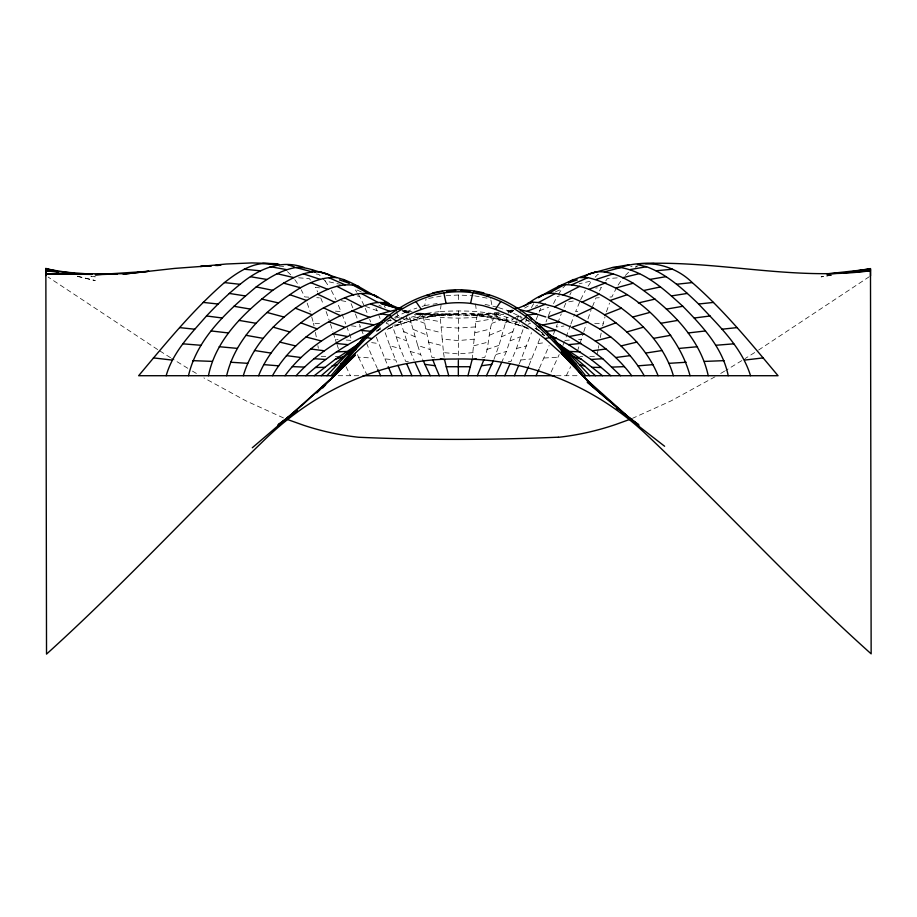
<?xml version="1.0" encoding="UTF-8"?>
<svg xmlns="http://www.w3.org/2000/svg" width="917" height="917" viewBox="0 0 917 917"><rect width="100%" height="100%" fill="white"/><g stroke="black" fill="none" stroke-linecap="round" stroke-linejoin="round"><path stroke-width="0.69" stroke-dasharray="4.58 3.44" d="M472.117 359.636L475.843 321.741L477.402 314.76L478.88 313.958L496.922 317.007L519.63 322.979M403.583 319.506L422.29 313.923L440.252 311.493L441.18 304.066M597.403 353.618L598.102 349.595M598.342 348.254L598.812 345.583M481.952 357.905L484.761 357.401C490.297 343.336 487.477 325.718 496.521 313.431L500.052 313.224M422.107 306.416L424.731 305.59L426.061 298.896M600.257 337.582L601.311 332.367M602.641 325.856L604.991 316.904M493.931 359.43L498.997 345.354L507.032 317.637L491.764 323.403M606.435 311.837L609.53 303.103M501.45 362.834L506.413 351.452L516.512 320.732M580.048 343.29L583.395 332.951M583.808 331.667L586.238 323.999M508.293 361.802L511.021 361.378L516.489 348.517L523.813 327.277M577.401 351.188L579.601 344.609M587.969 318.99L590.995 310.233M525.659 321.947L527.539 316.629M519.297 363.934L531.505 332.665M570.466 325.168L564.906 340.39L570.397 340.047M516.947 319.552L520.489 311.413M529.017 365.356L539.895 338.407M553.432 334.453L555.266 329.501M406.036 318.474L407.526 314.52M408.019 313.201L409.016 310.565L416.868 308.078M546.028 321.89L546.979 319.38M570.936 323.942L574.684 314.13M536.136 319.632L540.721 308.238M557.204 324.4L556.195 327.025L563.978 326.016M557.719 323.082L561.273 313.878M551.117 372.004L559.198 354.592M562.832 345.56L564.391 341.686M592.485 306.553L595.958 297.945L601.265 297.601M548.423 315.643L551.415 308.341M539.46 368.141L549.123 345.606M579.647 302.071L575.624 311.677L581.206 311.15M563.978 307.447L566.133 302.312M566.27 375.718L570.649 366.72M553.547 303.584L556.974 296.627L559.553 295.87M569.87 294.907L571.119 292.431M616.705 287.411L611.891 296.913L609.232 297.085M599.546 290.884L601.346 287.353L595.741 288.087M580.656 299.676L585.333 290.517M379.042 329.742L380.223 327.598M531.413 307.665L533.786 303.447M558.361 294.472L561.834 289.061L566.328 284.293M588.061 286.207L591.614 280.923L579.212 283.754M605.793 280.82L607.283 278.642L618.024 277.817M618.069 285.118L623.4 277.404M510.093 312.502L511.835 310.634L507.823 311.723M595.19 277.175L597.861 274.366L600.52 273.954M625.337 275.478L629.211 271.615M387.192 329.341L399.422 324.492L415.561 319.62L422.29 313.923M376.474 331.679L380.945 328.469L377.437 330.831M869.362 276.659L757.889 350.512M754.68 352.552L745.028 358.616M635.47 267.374L637.59 266.068L630.69 266.549M741.807 360.622L725.714 370.457M386.206 322.52L391.009 319.586M724.648 371.098L720.361 373.655M524.684 308.123L528.33 305.98M714.996 376.818L671.015 400.912L632.398 418.37M515.652 323.093L518.025 321.81M505.072 323.048L515.858 317.282M535.448 306.312L537.763 305.097M513.451 310.336L509.772 312.25L513.635 310.416M510.46 312.812L512.958 311.562M394.608 317.374L409.016 310.565M501.255 336.986L513.027 331.45M528.043 324.263L530.576 323.139M555.473 291.824L561.834 289.061M512.351 309.957L505.703 311.505M388.682 328.687C406.655 320.893 425.969 316.812 445.353 314.439L432.469 315.849L458.236 314.737L484.004 315.78L471.12 314.382L509.783 321.305L496.899 318.279L527.837 328.16M489.563 335.163L503.192 329.512M510.081 340.929L520.707 336.619M376.509 330.567L381.678 328.481M539.574 310.691L548.561 307.344M486.835 349.492L498.997 345.354M398.333 322.589C424.239 313.178 451.737 313.201 478.88 313.958M496.04 354.501L506.413 351.452M395.124 318.165L400.202 316.778L396.018 316.147M494.469 315.356L501.14 313.534M516.489 348.517L526.782 345.801M473.917 345.766L488.337 342.041M474.926 332.791L490.664 328.916M428.732 298.403L442.051 295.916M415.561 319.62C442.246 312.938 469.802 315.07 496.922 317.007M568.781 301.831L574.053 300.868M508.064 311.826L513.405 310.897M475.843 321.741L492.979 318.818M830.974 275.203L821.105 276.865L832.384 275.089M424.731 305.59L431.643 304.433M433.03 304.203L437.18 303.516M520.673 316.136L516.489 316.743L521.567 318.153M538.004 343.554L545.03 342.614M393.783 325.18L399.422 324.492M498.917 312.25L484.004 313.889L432.469 314.359L458.236 314.336L416.192 313.11M520.936 360.014L531.734 358.868M474.467 339.118L458.34 340.574L442.212 339.118L440.229 317.546L439.289 314.806L437.81 313.981M473.183 352.632L458.34 353.882L443.507 352.632L442.212 339.118M477.402 314.76L496.521 313.431M475.361 326.922L458.351 328.091L441.329 326.922M578.627 339.519L581.367 339.347M544.01 358.043L558.155 357.172M419.78 317.053L434.016 316.193M446.12 295.698L458.34 295.033L473.287 295.778M594.709 323.621L603.18 323.254M526.541 320.377L529.189 320.262M476.462 317.534L458.351 318.165L440.229 317.546M440.252 311.493C464.701 310.278 489.976 310.542 513.119 319.46M484.543 314.795L503.754 314.439M579.899 356.415L582.742 356.392M589.837 356.346L595.511 356.312M338.132 375.718L360.289 375.718M556.401 375.718L578.547 375.718M321.179 356.312L326.853 356.346M335.37 356.404L339.622 356.438M414.312 314.508L432.148 314.84M387.501 320.251L391.479 320.423M311.7 316.904L313.511 323.254L321.982 323.632M409.406 312.766L406.69 312.64L409.406 312.903M416.627 313.27L439.289 314.806M357.481 354.615L358.513 357.194L372.657 358.054L377.219 368.141M333.284 332.974L335.301 339.382L338.052 339.554M346.271 340.069L351.761 340.413L347.153 327.69M308.777 297.165L304.799 296.913L301.189 289.783M316.755 297.681L319.403 297.842M279.089 266.068L285.989 266.572M298.655 277.817L309.407 278.63L310.886 280.808M335.484 311.138L341.067 311.654L337.032 302.083M416.192 313.568L432.469 315.161L418.909 312.984M376.314 337.135L384.945 358.879L395.754 360.014L397.393 363.946M91.024 276.292L95.253 276.819L91.024 276.143M482.686 316.147L501.14 319.575L517.28 324.446L522.908 325.157M319.552 287.881L315.345 287.33L317.74 292.042M351.417 325.822L360.507 327.014L359.487 324.389M371.649 342.626L378.687 343.554M408.397 361.802L405.669 361.378L400.202 348.529L392.442 325.936M316.159 273.965L318.829 274.366L321.5 277.175M412.123 311.883L403.973 310.21M485.059 304.398L497.209 307.195M420.169 313.454L422.233 315.345L423.711 318.818L440.848 321.741M401.944 310.703L408.615 311.872M434.738 357.905L431.918 357.412L423.711 318.818M341.296 300.65L347.898 301.865M474.651 295.847L490.641 298.827M322.394 278.115L325.077 280.923L340.241 284.362M77.418 276.395L95.265 280.579L77.418 276.2M426.015 328.916L441.765 332.791M428.354 342.052L442.773 345.766M385.163 332.699L389.897 345.824L400.202 348.529M408.879 311.7L404.867 310.611L406.609 312.491M415.55 313.522L422.233 315.345M400.156 320.755L410.277 351.452L420.651 354.501L422.76 359.418M357.149 295.836L359.728 296.604L364.278 305.9M403.984 310.404L406.69 311.23L404.11 310.095M498.527 307.619L507.686 310.531L522.082 317.374M424.926 323.392L409.658 317.626L417.693 345.354L429.855 349.492M526.541 327.438L522.679 326.016L527.837 328.343M365.562 306.381L377.116 310.691L381.048 320.916M517.28 324.446L531.952 330.292M283.433 417.9L245.813 400.786L203.895 377.884M535.012 328.469L540.182 330.567M395.984 336.619L406.621 340.929M413.487 329.524L427.127 335.163M361.218 291.824L354.856 289.061L356.942 292.294M386.103 323.151L388.636 324.263M403.652 331.473L415.424 337.009M404.122 310.932L406.701 312.147L403.01 310.233M402.483 310.932L407.48 313.431M378.916 305.109L381.231 306.324M400.821 317.305L411.607 323.059M398.654 321.821L401.027 323.116M196.376 373.448L191 370.239M187.779 368.29L171.651 358.375M525.682 319.575L530.473 322.52M170.573 357.71L158.744 350.248M542.245 334.04L544.515 335.484M157.678 349.572L48.142 277.072M542.6 333.077L535.562 328.332L543.414 334.04M494.401 313.912L501.14 319.575M287.48 271.615L291.354 275.478M294.804 279.605L299.378 286.219M325.077 280.923L328.641 286.184M357.641 293.371L359.728 296.604M384.074 305.579L385.266 307.688M535.86 326.532L537.649 329.73M331.358 290.494L336.023 299.687M346.041 366.72L350.42 375.718M396.19 311.425L399.72 319.575M358.513 357.194L366.743 374.48M375.981 308.227L377.116 310.691M410.277 351.452L414.14 360.312M384.945 358.879L387.673 365.356M351.073 303.63L353.228 308.777M389.897 345.824L395.754 360.014M366.536 343.118L372.657 358.054M365.264 308.353L368.233 315.689M320.732 297.933L323.712 305.304M355.395 313.912L357.435 319.15M307.161 303.103L310.255 311.826M342.007 314.107L345.755 323.919M369.677 319.414L370.628 321.924M507.686 310.531L508.683 313.167M361.424 329.49L363.27 334.441M389.14 316.64L391.032 321.959M326.131 311.482L329.146 320.251M335.301 339.382L336.631 343.313M337.066 344.632L338.396 348.575M417.693 345.354L420.651 354.501M330.441 324.01L332.871 331.69M313.511 323.254L314.038 325.856M315.368 332.367L316.697 338.877M490.916 300.168L491.982 305.533M317.878 345.583L318.348 348.254M443.507 352.632L444.355 358.238M475.51 304.043L476.439 311.505M458.34 295.033L458.351 302.014M458.351 310.886L458.34 360.541M544.595 335.255L542.016 334.281L544.595 335.232"/><path stroke-width="1.38" d="M870.485 268.715L871.15 653.844C792.632 583.693 721.794 505.611 645.27 433.454C594.193 385.759 525.303 357.172 455.084 359.04C384.017 358.513 315.712 390.149 265.173 439.22C191.768 510.288 122.408 585.516 46.526 654.096L45.85 268.463L55.456 270.802M458.34 375.718L458.34 360.541M333.421 375.718C368.279 337.147 414.816 296.936 470.593 303.389L472.874 292.787C519.928 300.959 553.513 338.717 581.332 374.629M467.945 375.718L472.117 359.636L476.336 358.891M208.446 375.718C215.782 339.279 244.564 312.25 272.727 290.311C289.44 278.837 313.797 263.454 333.272 277.484M188.489 375.718C197.121 338.109 227.794 310.783 256.221 286.918C268.119 278.195 281.072 269.988 295.87 267.512C306.966 266.423 317.064 272.211 327.816 274.011M226.637 375.718C235.807 336.791 267.718 308.135 300.432 287.766C311.471 281.748 323.724 276.705 336.539 277.587C351.841 281.003 364.565 290.62 378.297 297.658C360.966 286.333 339.645 300.352 323.529 307.86C295.996 323.495 270.664 345.778 258.583 375.718M243.314 375.718C252.817 343.073 278.825 318.463 306.576 300.455C321.901 291.377 340.345 280.854 358.685 286.368M166.16 375.718C172.877 352.048 190.725 334.029 206.508 315.964C217.065 304.753 228.081 293.944 240.105 284.316C258.353 269.185 280.51 259.041 304.261 267.546M477.356 375.718L483.867 359.785M514.391 375.718L518.747 365.253M524.662 375.718L528.467 366.651M486.446 375.718L493.403 360.656M504.786 375.718L509.886 363.992M536.055 375.718L538.898 369.402M495.535 375.718L501.45 362.834M272.475 375.718C287.594 348.689 312.892 328.905 340.482 315.666C356.335 310.645 376.245 295.755 392.499 305.923M470.593 303.389L482.972 305.636L495.421 309.327L500.842 301.441M333.616 375.718C360.931 338.556 394.402 298.988 442.624 291.4M383.994 320.297L386.527 317.099M472.874 292.787C413.372 284.098 366.983 332.344 334.487 375.718L138.65 375.718C165.759 343.394 192.547 310.37 224.447 282.585C238.145 271.776 255.465 259.947 273.759 264.463M284.981 375.718C311.493 339.76 353.87 319.299 396.603 309.763M331.048 375.718L361.011 340.631L379.661 323.85M326.888 375.718L347.222 354.1L363.086 339.68M330.452 379.684L355.223 353.412L329.501 380.417L355.223 355.188L316.64 392.854L329.501 380.188L303.768 403.732L252.313 447.748M325.546 384.785L322.578 387.868L325.546 384.808M296.111 375.718C319.345 350.34 349.962 332.504 382.515 321.924M321.248 375.718L357.917 344.024M329.501 380.188L278.034 426.199M305.854 375.718C324.733 358.788 345.915 344.299 369.07 333.868M361.011 340.631L363.705 338.442M314.233 375.718L335.393 359.212L358.536 343.978M278.046 426.05L295.939 411.733M297.062 410.518L278.046 424.789L297.062 410.701M524.203 305.946C533.556 299.974 543.38 291.503 555.255 293.509C568.792 295.366 581.298 301.349 593.161 307.86C620.694 323.506 646.027 345.778 658.108 375.718M353.675 348.3L355.796 346.764M495.421 309.327L507.892 314.497L520.294 321.133L526.45 316.892M543.082 294.621L538.405 297.67C556.47 286.402 575.784 277.874 596.199 271.89C609.484 270.767 622.001 276.693 633.177 283.238C666.166 305.51 699.465 335.209 708.233 375.718M568.231 282.688L573.274 279.467M584.507 276.808L588.874 274.011L596.199 271.89M347.222 354.1L350.695 351.899M344.941 362.708L346.981 361.47M487.122 296.099L489.391 294.861C530.209 308.02 558.407 342.522 583.074 375.718M548.653 293.314L564.322 284.751C585.711 283.972 604.521 296.5 621.382 308.169C644.445 325.237 665.261 347.566 673.365 375.718M527.951 303.218L532.582 302.14L538.417 302.553L555.255 293.509M538.417 302.553L554.567 306.805L571.979 297.761M562.992 294.953L579.762 286.31M582.146 302.094L599.202 294.093M554.567 306.805L576.208 315.689L593.161 307.86M571.578 284.855L587.912 277.61C634.048 289.05 677.491 329.662 690.043 375.718M517.738 308.353L532.582 302.14M604.555 314.783L621.382 308.169M588.989 289.302L606.011 282.723M520.088 309.728L526.908 311.322L545.695 304.135M629.177 419.619L616.293 424.284A269.701 269.575 0 0 1 558.35 437.317M548.309 316.881L564.906 310.691M576.208 315.689L599.569 328.882L615.926 322.818M587.935 321.775L571.612 327.369C594.95 338.682 616.247 354.719 631.71 375.718M568.483 282.906L577.297 279.914M610.114 300.478L627.125 294.724M596.531 279.318L613.255 273.862M622.345 266.824C646.6 259.339 673.743 264.348 692.232 282.574C724.132 310.37 750.931 343.394 778.04 375.718L582.203 375.718M335.393 359.212L342.488 356.977M353.286 350.454L355.83 349.675M628.89 264.761L612.43 267.558L588.874 274.011M626.873 331.943L643.551 327.151M340.906 363.682L343.394 362.983M616.27 287.892L633.177 283.238M632.661 317.053L649.591 312.502M604.349 271.902L620.832 267.546C645.557 272.005 664.882 289.955 682.833 306.289C702.204 326.016 722.745 347.623 728.201 375.718M331.839 366.147L337.124 364.771M595.328 340.986L610.722 336.952C624.202 347.658 635.641 360.782 644.215 375.718M558.017 286.391L564.322 284.751M622.895 277.645L639.585 273.587M621.05 345.927L636.96 342.087M638.324 302.942L655.105 299.08M643.963 290.437L660.469 286.929M520.294 321.133L532.628 329.18L544.893 338.579L549.81 337.582M432.423 293.05C449.273 288.729 467.085 288.717 483.958 292.97M535.413 322.36L556.287 330.372L569.09 336.55L583.762 333.788M374.755 327.289L378.297 326.624M542.887 324.882L559.175 321.89L570.374 326.819M653.592 338.35L670.751 335.29M629.91 269.598L646.519 266.744C666.923 274.149 683.199 289.256 698.605 304.02C718.63 325.546 741.624 346.89 750.53 375.718M649.798 279.433L666.155 276.636M666.407 309.121L682.833 306.289M660.561 323.323L677.583 320.434M850.724 271.89L853.555 271.409M856.375 270.939L870.474 268.566M671.508 295.916L687.406 293.417M852.134 271.971L870.474 269.071L870.497 275.902M645.774 353.068L662.246 350.5M526.255 315.31L536.009 313.878L545.81 316.973M481.608 365.734L491.821 364.347M569.09 336.55L592.393 350.798L606.08 348.953M615.823 357.515L630.243 355.613M694.261 318.016L710.182 315.975M744.684 360.072L763.265 357.894M688.186 332.963L705.494 330.945M826.744 273.885L870.474 269.071M698.605 304.02L713.506 302.415M676.586 284.259L692.232 282.574M722.034 329.214L737.004 327.61M513.933 308.467L517.52 308.089M547.621 333.88L568.551 344.666L581.16 343.382M558.338 437.191C491.902 440.011 425.052 440.217 358.627 437.26A266.985 266.87 0 0 1 303.848 425.339L287.72 419.596M656.113 270.756L672.47 269.22M360.587 337.834L365.872 337.341M545.477 331.369L556.287 330.372M679.52 348.38L697.493 346.706M715.89 345.273L733.783 343.829M637.991 365.849L652.893 364.645M828.154 273.965L836.613 273.323M843.674 272.796L870.485 270.756C792.941 281.267 716.051 259.683 638.541 263.752M446.556 291.125L455.726 290.483M568.551 344.666L591.087 359.475L602.733 358.696L620.58 375.718M668.963 363.338L686.134 362.261M211.311 265.804L200.456 266.446L226.224 264.016L251.992 262.915L277.759 263.741M216.733 265.483L220.802 265.242L215.38 265.483M211.311 265.689L174.689 268.406L123.165 274.149L148.932 271.272L95.253 274.768L117.582 273.919M336.482 351.876L346.637 351.452M704.474 361.413L724.04 360.656M612.12 367.109L624.374 366.64M470.421 366.731L446.27 366.731L444.573 359.636L440.355 358.891M645.591 263.672L654.108 263.443M315.459 367.488L324.698 367.316M612.43 267.558L620.832 267.546M123.165 273.713L45.861 273.816L91.012 274.412M363.109 375.718L554.991 375.718M580.152 277.576L587.912 277.61M559.347 344.712L581.286 359.2L591.992 367.316L601.231 367.488L610.837 375.718M192.65 360.645L212.205 361.378M292.305 366.628L304.57 367.098M570.053 351.44L580.197 351.887M262.583 263.443L279.295 264.463M230.545 362.226L247.728 363.327M313.946 358.696L325.592 359.464M460.964 290.483L470.134 291.125M92.434 274.252L45.85 270.687L58.562 272.257M182.907 343.829L200.789 345.273M263.787 364.622L278.688 365.837M360.392 330.361L371.213 331.358M219.197 346.706L237.171 348.368M552.137 337.456L556.103 337.834M244.22 269.22L260.577 270.847M399.17 308.112L402.758 308.479M335.53 343.382L348.139 344.666M179.686 327.61L194.656 329.214M203.184 302.404L218.074 304.02M224.447 282.585L240.105 284.316M211.197 330.957L228.505 332.974M153.426 357.894L172.006 360.06M206.508 315.964L222.43 318.016M286.448 355.601L300.856 357.515M310.611 348.964L324.297 350.798M423.287 360.656L424.869 364.347L435.082 365.734L439.335 375.718M380.681 313.843L390.436 315.31M229.284 293.429L245.183 295.916M254.445 350.489L270.916 353.068M69.852 272.785L45.85 268.979L58.207 271.879M72.672 273.232L75.492 273.679M250.547 276.739L266.893 279.467M239.108 320.411L256.13 323.3M233.858 306.267L250.284 309.075M245.939 335.301L263.099 338.35M270.183 266.675L286.78 269.655M357.515 321.856L373.804 324.87M538.394 326.612L541.936 327.277M332.928 333.777L347.589 336.539M366.869 337.582L371.786 338.579M256.221 286.918L272.727 290.311M474.066 291.4L489.391 294.861M261.586 299.045L278.367 302.919M637.418 264.623L646.519 266.744M277.094 273.69L293.795 277.61M279.719 342.087L295.641 345.938M554.625 340.551L569.457 354.1L579.567 364.76L584.851 366.147L595.431 375.718M305.969 336.963L321.363 340.986M295.87 267.512L312.342 271.936M267.099 312.479L284.029 317.053M283.525 283.112L300.432 287.766M526.908 311.322L536.009 313.878M573.297 362.983L575.784 363.682L585.642 375.718M273.14 327.151L289.818 331.954M399.904 309.006L380.91 303.412L399.904 309.178M560.86 349.675L563.393 350.454M558.762 344.024L574.202 356.965L581.286 359.2M287.789 264.772L294.334 266.858M303.424 273.885L320.159 279.318M339.405 279.903L348.219 282.894M289.577 294.621L306.576 300.455M328.756 321.764L345.079 327.346M320.492 271.902L336.539 277.587M300.753 322.807L317.122 328.871M548.251 317.809L559.175 321.89M351.784 310.668L369.654 317.316M370.984 304.157L389.782 311.322M310.691 282.631L327.69 289.313M295.297 308.158L312.135 314.772M384.108 302.129L398.964 308.33M328.767 277.633L345.113 284.866M323.529 307.86L340.482 315.666M317.477 294.093L334.522 302.129M336.917 286.333L353.687 294.987M344.689 297.807L362.112 306.794M361.436 293.532L378.262 302.587M427.299 294.873L429.557 296.088M352.369 284.751L368.038 293.314M373.609 294.609L388.739 303.218M544.893 338.579L571.75 362.708M539.196 325.615C550.624 333.639 558.43 345.847 569.457 354.1M343.417 279.456L349.469 283.319M311.906 269.873L315.368 272.12M390.241 316.904L396.385 321.133M599.569 328.882L610.722 336.952M620.866 411.595L638.817 424.858L620.866 411.412M616.373 408.054L618.62 409.727M592.393 350.798L602.733 358.696M638.817 426.107L587.189 382.057L638.817 426.222L664.619 446.258M591.087 359.475L601.231 367.488M591.992 367.316L602.458 375.718M552.985 338.442L555.679 340.631M574.202 356.965L584.851 366.147M638.817 426.222L587.189 380.177L561.376 353.332L587.189 380.417L561.376 351.704L589.184 382.756M569.698 361.47L583.269 375.718M579.567 364.76L589.791 375.718M565.984 351.899L575.784 363.682M530.175 317.087L531.849 319.219M415.848 301.452L421.258 309.327M424.869 364.347L430.245 375.718M415.241 362.834L421.155 375.718M377.793 369.402L380.635 375.718M406.804 363.992L411.905 375.718M388.212 366.651L392.029 375.718M397.932 365.253L402.299 375.718M432.824 359.785L435.082 365.734M446.27 366.731L448.745 375.718M443.805 292.775L446.086 303.389M45.85 268.475L45.873 275.547M600.096 392.877L587.189 380.177L600.096 392.877"/></g></svg>
